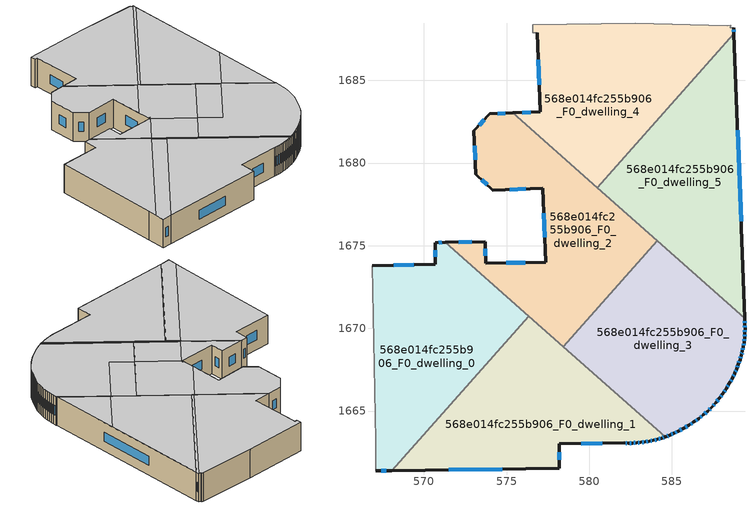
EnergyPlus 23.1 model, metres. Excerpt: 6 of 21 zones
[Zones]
568e014fc255b906_F0_dwelling_0
 floor ground (EU_floor_Construction): 576.33,1670.74 568.06,1661.4 567.1,1661.38 567.07,1663.21 566.86,1673.79 570.7,1673.87 570.68,1675.19 571.29,1675.2 z0
 wall outside (EU_wall_Construction): 571.29,1675.2 570.68,1675.19 570.7,1673.87 566.86,1673.79 / 567.1,1661.38 568.06,1661.4 z0:3
 wall to 568e014fc255b906_F0_dwelling_1 (EU_wall_Construction): 568.06,1661.4 576.33,1670.74 z0:3
 wall adiabatic (EU_wall_Construction): 566.86,1673.79 567.07,1663.21 567.1,1661.38 z0:3
 wall to 568e014fc255b906_F0_dwelling_2 (EU_wall_Construction): 576.33,1670.74 571.29,1675.2 z0:3
 window (EU_Window_Construction): 569.39,1673.84 568.17,1673.82 / 570.68,1674.74 570.69,1674.32 / 571.08,1675.2 570.88,1675.19 / 567.43,1661.39 567.73,1661.39 z1.02:1.98
 ceiling to 568e014fc255b906_F1_dwelling_1 (EU_floor_Construction): 567.09,1662.31 575.33,1671.63 571.29,1675.2 570.68,1675.19 570.7,1673.87 566.86,1673.79 567.07,1663.21 z3
 ceiling to 568e014fc255b906_F1_dwelling_4 (EU_floor_Construction): 568.06,1661.4 576.2,1670.6 575.2,1671.49 567.09,1662.31 567.1,1661.38 z3
 ceiling to 568e014fc255b906_F1_dwelling_3 (EU_floor_Construction): 576.2,1670.6 576.33,1670.74 575.33,1671.63 575.2,1671.49 z3
568e014fc255b906_F0_dwelling_1
 floor ground (EU_floor_Construction): 584.58,1663.44 584.37,1663.37 584.12,1663.29 583.87,1663.23 583.62,1663.17 583.37,1663.13 583.12,1663.1 582.87,1663.08 582.62,1663.07 582.37,1663.06 582.11,1663.07 578.18,1663.02 578.19,1661.54 568.06,1661.4 576.33,1670.74 z0
 wall outside (EU_wall_Construction): 568.06,1661.4 578.19,1661.54 578.18,1663.02 582.11,1663.07 582.37,1663.06 582.62,1663.07 582.87,1663.08 583.12,1663.1 583.37,1663.13 583.62,1663.17 583.87,1663.23 584.12,1663.29 584.37,1663.37 584.58,1663.44 z0:3
 wall to 568e014fc255b906_F0_dwelling_3 (EU_wall_Construction): 584.58,1663.44 578.44,1668.88 z0:3
 wall to 568e014fc255b906_F0_dwelling_2 (EU_wall_Construction): 578.43,1668.88 576.33,1670.74 z0:3
 window (EU_Window_Construction): 583.46,1663.15 583.54,1663.16 / 583.21,1663.11 583.29,1663.12 / 582.96,1663.09 583.04,1663.09 / 582.7,1663.07 582.79,1663.07 / 582.45,1663.06 582.53,1663.06 / 582.2,1663.07 582.28,1663.07 / 579.52,1663.04 580.77,1663.05 / 578.19,1662.04 578.18,1662.52 / 571.51,1661.45 574.74,1661.49 / 584.45,1663.39 584.51,1663.41 / 584.21,1663.32 584.29,1663.34 / 583.96,1663.25 584.04,1663.27 / 583.71,1663.19 583.79,1663.21 z1.02:1.98
 ceiling to 568e014fc255b906_F1_dwelling_4 (EU_floor_Construction): 583.87,1663.23 584.12,1663.29 584.38,1663.37 576.2,1670.6 568.06,1661.4 578.19,1661.54 578.18,1663.02 582.11,1663.07 582.37,1663.06 582.62,1663.07 582.87,1663.08 583.12,1663.1 583.37,1663.13 583.62,1663.17 z3
 ceiling to 568e014fc255b906_F1_dwelling_3 (EU_floor_Construction): 584.58,1663.44 576.33,1670.74 576.2,1670.6 584.38,1663.37 584.41,1663.38 z3
568e014fc255b906_F0_dwelling_2
 floor ground (EU_floor_Construction): 584.12,1675.3 578.44,1668.88 571.29,1675.2 573.7,1675.25 573.73,1673.93 577.36,1674 577.2,1678.47 574.17,1678.36 573.13,1679.32 573.03,1681.94 573.99,1682.97 575.38,1683.03 z0
 wall outside (EU_wall_Construction): 575.38,1683.03 573.99,1682.97 573.03,1681.94 573.13,1679.32 574.17,1678.36 577.2,1678.47 577.36,1674 573.73,1673.93 573.7,1675.25 571.29,1675.2 z0:3
 wall to 568e014fc255b906_F0_dwelling_3 (EU_wall_Construction): 578.44,1668.88 584.12,1675.3 z0:3
 wall to 568e014fc255b906_F0_dwelling_4 (EU_wall_Construction): 580.5,1678.5 575.38,1683.03 z0:3
 wall to 568e014fc255b906_F0_dwelling_5 (EU_wall_Construction): 584.12,1675.3 580.5,1678.5 z0:3
 window (EU_Window_Construction): 576.13,1673.98 574.96,1673.96 / 577.25,1676.95 577.31,1675.52 / 575.2,1678.4 576.17,1678.43 / 573.49,1678.99 573.82,1678.69 / 573.06,1681.05 573.1,1680.21 / 573.66,1682.62 573.36,1682.29 / 574.91,1683.01 574.46,1682.99 / 572.88,1675.23 572.11,1675.22 / 573.72,1674.38 573.71,1674.8 z1.02:1.98
 ceiling to 568e014fc255b906_F1_dwelling_2 (EU_floor_Construction): 580.5,1671.21 584.12,1675.3 580.31,1678.67 577.32,1675.28 577.36,1674.16 577.57,1674.16 577.39,1673.96 z3
 ceiling to 568e014fc255b906_F1_dwelling_1 (EU_floor_Construction): 575.33,1671.63 577.57,1674.16 577.36,1674.16 577.36,1674 573.73,1673.93 573.7,1675.25 571.29,1675.2 z3
 ceiling to 568e014fc255b906_F1_dwelling_0 (EU_floor_Construction): 577.32,1675.28 580.31,1678.67 575.38,1683.03 573.99,1682.97 573.03,1681.94 573.13,1679.32 574.17,1678.36 577.2,1678.47 z3
 ceiling to 568e014fc255b906_F1_dwelling_3 (EU_floor_Construction): 578.44,1668.88 580.5,1671.21 577.39,1673.96 575.33,1671.63 z3
568e014fc255b906_F0_dwelling_3
 floor ground (EU_floor_Construction): 589.4,1670.63 589.4,1670.53 589.42,1670.25 589.42,1669.98 589.41,1669.71 589.39,1669.44 589.36,1669.17 589.31,1668.9 589.26,1668.63 589.19,1668.36 589.12,1668.09 589.02,1667.82 588.92,1667.55 588.8,1667.28 588.67,1667.01 588.48,1666.67 588.29,1666.36 588.08,1666.05 587.87,1665.76 587.65,1665.49 587.41,1665.24 587.16,1664.99 586.9,1664.76 586.62,1664.55 586.33,1664.34 586.03,1664.14 585.71,1663.96 585.37,1663.78 585.12,1663.66 584.87,1663.55 584.62,1663.45 584.58,1663.44 578.44,1668.88 584.12,1675.3 z0
 wall outside (EU_wall_Construction): 584.58,1663.44 584.62,1663.45 584.87,1663.55 585.12,1663.66 585.37,1663.78 585.71,1663.96 586.03,1664.14 586.33,1664.34 586.62,1664.55 586.9,1664.76 587.16,1664.99 587.41,1665.24 587.65,1665.49 587.87,1665.76 588.08,1666.05 588.29,1666.36 588.48,1666.67 588.67,1667.01 588.8,1667.28 588.92,1667.55 589.02,1667.82 589.12,1668.09 589.19,1668.36 589.26,1668.63 589.31,1668.9 589.36,1669.17 589.39,1669.44 589.41,1669.71 589.42,1669.98 589.42,1670.25 589.4,1670.53 589.4,1670.63 z0:3
 wall to 568e014fc255b906_F0_dwelling_5 (EU_wall_Construction): 589.4,1670.63 584.12,1675.3 z0:3
 window (EU_Window_Construction): 589.4,1669.53 589.4,1669.62 / 589.37,1669.26 589.38,1669.35 / 589.33,1668.99 589.34,1669.08 / 589.28,1668.72 589.3,1668.81 / 589.22,1668.45 589.24,1668.54 / 589.14,1668.18 589.17,1668.27 / 589.05,1667.91 589.08,1668 / 588.95,1667.64 588.99,1667.73 / 588.84,1667.37 588.88,1667.46 / 588.71,1667.1 588.75,1667.19 / 588.54,1666.79 588.6,1666.9 / 588.35,1666.46 588.41,1666.57 / 588.15,1666.16 588.22,1666.25 / 587.94,1665.86 588.01,1665.95 / 587.72,1665.59 587.79,1665.67 / 587.49,1665.32 587.56,1665.41 / 587.24,1665.08 587.32,1665.15 / 586.99,1664.84 587.07,1664.92 / 586.72,1664.62 586.81,1664.69 / 586.43,1664.41 586.52,1664.48 / 586.13,1664.21 586.23,1664.27 / 585.82,1664.02 585.92,1664.08 / 585.49,1663.84 585.59,1663.89 / 585.21,1663.7 585.29,1663.74 / 584.96,1663.58 585.04,1663.62 / 584.71,1663.48 584.79,1663.51 / 589.41,1670.35 589.41,1670.43 / 589.42,1670.07 589.42,1670.16 / 589.41,1669.8 589.41,1669.89 z1.02:1.98
 ceiling to 568e014fc255b906_F1_dwelling_3 (EU_floor_Construction): 587.41,1665.24 587.65,1665.49 587.87,1665.76 588.08,1666.05 588.29,1666.36 588.48,1666.67 588.67,1667.01 588.8,1667.28 588.92,1667.55 589.02,1667.82 589.12,1668.09 589.19,1668.36 589.26,1668.63 589.31,1668.9 589.36,1669.17 589.39,1669.44 589.41,1669.71 589.42,1669.98 589.42,1670.25 589.4,1670.53 589.4,1670.63 585.82,1673.79 582.21,1669.71 580.5,1671.21 578.44,1668.88 584.58,1663.44 584.62,1663.45 584.87,1663.55 585.12,1663.66 585.37,1663.78 585.71,1663.96 586.03,1664.14 586.33,1664.34 586.62,1664.55 586.9,1664.76 587.16,1664.99 z3
 ceiling to 568e014fc255b906_F1_dwelling_2 (EU_floor_Construction): 582.21,1669.71 585.82,1673.79 584.12,1675.3 580.5,1671.21 z3
568e014fc255b906_F0_dwelling_4
 floor ground (EU_floor_Construction): 588.54,1688.32 588.54,1688.19 588.74,1688.17 588.75,1687.83 580.5,1678.5 575.38,1683.03 577.03,1683.09 576.85,1687.88 576.59,1687.88 576.58,1688.37 582.77,1688.46 588.35,1688.31 z0
 wall outside (EU_wall_Construction): 576.85,1687.88 577.03,1683.09 575.38,1683.03 / 588.75,1687.83 588.74,1688.17 z0:3
 wall to 568e014fc255b906_F0_dwelling_5 (EU_wall_Construction): 580.5,1678.5 588.75,1687.83 z0:3
 wall adiabatic (EU_wall_Construction): 588.74,1688.17 588.54,1688.19 588.54,1688.32 588.35,1688.31 582.77,1688.46 576.58,1688.37 576.59,1687.88 576.85,1687.88 z0:3
 window (EU_Window_Construction): 576.47,1683.07 575.94,1683.05 / 576.91,1686.25 576.97,1684.72 / 588.75,1687.95 588.74,1688.06 z1.02:1.98
 ceiling to 568e014fc255b906_F1_dwelling_0 (EU_floor_Construction): 580.31,1678.67 588.72,1688.17 588.54,1688.19 588.54,1688.32 588.35,1688.31 582.77,1688.46 576.58,1688.37 576.59,1687.88 576.85,1687.88 577.03,1683.09 575.38,1683.03 z3
 ceiling to 568e014fc255b906_F1_dwelling_2 (EU_floor_Construction): 580.5,1678.5 588.75,1687.83 588.74,1688.17 588.72,1688.17 580.31,1678.67 z3
568e014fc255b906_F0_dwelling_5
 floor ground (EU_floor_Construction): 588.75,1687.83 589.4,1670.63 580.5,1678.5 z0
 wall outside (EU_wall_Construction): 589.4,1670.63 588.75,1687.83 z0:3
 window (EU_Window_Construction): 589.18,1676.48 588.97,1681.98 z1.02:1.98
 ceiling to 568e014fc255b906_F1_dwelling_2 (EU_floor_Construction): 585.82,1673.79 589.14,1677.54 588.75,1687.83 580.5,1678.5 z3
 ceiling to 568e014fc255b906_F1_dwelling_3 (EU_floor_Construction): 589.4,1670.63 589.14,1677.54 585.82,1673.79 z3
[Building]
EU S2 Campaign: North Axis=0; Terrain=City; Solar Distribution=FullExterior
[Site:Location]
Vienna: Latitude=48; Longitude=16.5; Time Zone=1; Elevation=183
[SizingPeriod:WeatherFileDays]
AnnualSizingPeriod: Begin Month=1; Begin Day of Month=1; End Month=12; End Day of Month=31; Day of Week for Start Day=Monday; Use Weather File Daylight Saving Period=No; Use Weather File Rain and Snow Indicators=No
[MATERIAL]
EU_InternalMass_Material: Roughness=MediumRough; Thickness=0.1; Conductivity=1; Density=1800; Specific Heat=900; Thermal Absorptance=0.9; Solar Absorptance=0.7; Visible Absorptance=0.7
[MATERIAL:NOMASS] Roughness=MediumRough; Thermal Absorptance=0.9; Solar Absorptance=0.7; Visible Absorptance=0.7
Name | Thermal Resistance
EU_wall_NoMass | 0.942466
EU_floor_NoMass | 0.66527
[WINDOWMATERIAL:SIMPLEGLAZINGSYSTEM]
EU_Window_SimpleGlazing: UFactor=2.03367; Solar Heat Gain Coefficient=0.65; Visible Transmittance=0.65
[CONSTRUCTION]
EU_wall_Construction: EU_wall_NoMass
EU_floor_Construction: EU_floor_NoMass
EU_Window_Construction: EU_Window_SimpleGlazing
EU_InternalMass_Construction: EU_InternalMass_Material
[ZONE] Type=1; Multiplier=1; Ceiling Height=autocalculate; Floor Area=autocalculate; Part of Total Floor Area=Yes
Name | Volume
568e014fc255b906_F0_dwelling_0 | 222.141
568e014fc255b906_F0_dwelling_1 | 222.143
568e014fc255b906_F0_dwelling_2 | 222.155
568e014fc255b906_F0_dwelling_3 | 222.135
568e014fc255b906_F0_dwelling_4 | 222.145
568e014fc255b906_F0_dwelling_5 | 222.15
[INTERNALMASS] Construction=EU_InternalMass_Construction
Name | Zone or ZoneList | Surface Area
568e014fc255b906_F0_dwelling_0_EU_InternalMass | 568e014fc255b906_F0_dwelling_0 | 74.0473
568e014fc255b906_F0_dwelling_1_EU_InternalMass | 568e014fc255b906_F0_dwelling_1 | 74.0478
568e014fc255b906_F0_dwelling_2_EU_InternalMass | 568e014fc255b906_F0_dwelling_2 | 74.0517
568e014fc255b906_F0_dwelling_3_EU_InternalMass | 568e014fc255b906_F0_dwelling_3 | 74.0441
568e014fc255b906_F0_dwelling_4_EU_InternalMass | 568e014fc255b906_F0_dwelling_4 | 74.049
568e014fc255b906_F0_dwelling_5_EU_InternalMass | 568e014fc255b906_F0_dwelling_5 | 74.05
[OTHEREQUIPMENT] Fuel Type=Electricity; Design Level Calculation Method=Watts/Area; Power per Zone Floor Area=1; Fraction Latent=0; Fraction Radiant=0; Fraction Lost=0; Carbon Dioxide Generation Rate=0; EndUse Subcategory=EU_Step8_InternalGains
Name | Zone or ZoneList or Space or SpaceList | Schedule
EU_Step8_InternalGain_568e014fc255b906_F0_dwelling_0_f000 | 568e014fc255b906_F0_dwelling_0 | EU_Step8_GainSchedule_568e014fc255b906_F0_dwelling_0_f000
EU_Step8_InternalGain_568e014fc255b906_F0_dwelling_1_f000 | 568e014fc255b906_F0_dwelling_1 | EU_Step8_GainSchedule_568e014fc255b906_F0_dwelling_1_f000
EU_Step8_InternalGain_568e014fc255b906_F0_dwelling_2_f000 | 568e014fc255b906_F0_dwelling_2 | EU_Step8_GainSchedule_568e014fc255b906_F0_dwelling_2_f000
EU_Step8_InternalGain_568e014fc255b906_F0_dwelling_3_f000 | 568e014fc255b906_F0_dwelling_3 | EU_Step8_GainSchedule_568e014fc255b906_F0_dwelling_3_f000
EU_Step8_InternalGain_568e014fc255b906_F0_dwelling_4_f000 | 568e014fc255b906_F0_dwelling_4 | EU_Step8_GainSchedule_568e014fc255b906_F0_dwelling_4_f000
EU_Step8_InternalGain_568e014fc255b906_F0_dwelling_5_f000 | 568e014fc255b906_F0_dwelling_5 | EU_Step8_GainSchedule_568e014fc255b906_F0_dwelling_5_f000
[ZONEVENTILATION:DESIGNFLOWRATE] Schedule=EU_AlwaysOn; Design Flow Rate Calculation Method=AirChanges/Hour; Air Changes per Hour=0.530523; Ventilation Type=Natural; Fan Pressure Rise=0; Fan Total Efficiency=1; Constant Term Coefficient=1; Temperature Term Coefficient=0; Velocity Term Coefficient=0; Velocity Squared Term Coefficient=0; Minimum Indoor Temperature=-100; Maximum Indoor Temperature=100; Delta Temperature=-100; Minimum Outdoor Temperature=-100; Maximum Outdoor Temperature=100; Maximum Wind Speed=40
Name | Zone or ZoneList or Space or SpaceList
EU_ConstantAir_568e014fc255b906_F0_dwelling_0 | 568e014fc255b906_F0_dwelling_0
EU_ConstantAir_568e014fc255b906_F0_dwelling_1 | 568e014fc255b906_F0_dwelling_1
EU_ConstantAir_568e014fc255b906_F0_dwelling_2 | 568e014fc255b906_F0_dwelling_2
EU_ConstantAir_568e014fc255b906_F0_dwelling_3 | 568e014fc255b906_F0_dwelling_3
EU_ConstantAir_568e014fc255b906_F0_dwelling_4 | 568e014fc255b906_F0_dwelling_4
EU_ConstantAir_568e014fc255b906_F0_dwelling_5 | 568e014fc255b906_F0_dwelling_5
[HVACTEMPLATE:THERMOSTAT] Constant Heating Setpoint=20; Constant Cooling Setpoint=50
EU_HeatOnly_568e014fc255b906_F0_dwelling_0; EU_HeatOnly_568e014fc255b906_F0_dwelling_1; EU_HeatOnly_568e014fc255b906_F0_dwelling_2; EU_HeatOnly_568e014fc255b906_F0_dwelling_3; EU_HeatOnly_568e014fc255b906_F0_dwelling_4; EU_HeatOnly_568e014fc255b906_F0_dwelling_5; EU_HeatOnly_568e014fc255b906_F1_dwelling_0; EU_HeatOnly_568e014fc255b906_F1_dwelling_1; EU_HeatOnly_568e014fc255b906_F1_dwelling_2; EU_HeatOnly_568e014fc255b906_F1_dwelling_3; EU_HeatOnly_568e014fc255b906_F1_dwelling_4; EU_HeatOnly_568e014fc255b906_F2_dwelling_0; EU_HeatOnly_568e014fc255b906_F2_dwelling_1; EU_HeatOnly_568e014fc255b906_F2_dwelling_2; EU_HeatOnly_568e014fc255b906_F2_dwelling_3; EU_HeatOnly_568e014fc255b906_F2_dwelling_4; EU_HeatOnly_568e014fc255b906_F3_dwelling_0; EU_HeatOnly_568e014fc255b906_F3_dwelling_1; EU_HeatOnly_568e014fc255b906_F3_dwelling_2; EU_HeatOnly_568e014fc255b906_F3_dwelling_3; EU_HeatOnly_568e014fc255b906_F3_dwelling_4
[HVACTEMPLATE:ZONE:IDEALLOADSAIRSYSTEM] System Availability Schedule=EU_AlwaysOn; Maximum Heating Supply Air Temperature=50; Minimum Cooling Supply Air Temperature=13; Maximum Heating Supply Air Humidity Ratio=0.0156; Minimum Cooling Supply Air Humidity Ratio=0.0077; Heating Limit=NoLimit; Cooling Limit=NoLimit; Heating Availability Schedule=EU_AlwaysOn; Cooling Availability Schedule=EU_CoolingOff; Dehumidification Control Type=ConstantSensibleHeatRatio; Cooling Sensible Heat Ratio=0.7; Dehumidification Setpoint=60; Humidification Control Type=None; Humidification Setpoint=30; Outdoor Air Method=None; Outdoor Air Flow Rate per Person=0.00944; Outdoor Air Flow Rate per Zone Floor Area=0; Outdoor Air Flow Rate per Zone=0; Demand Controlled Ventilation Type=None; Outdoor Air Economizer Type=NoEconomizer; Heat Recovery Type=None; Sensible Heat Recovery Effectiveness=0.7; Latent Heat Recovery Effectiveness=0.65
Name | Template Thermostat
568e014fc255b906_F0_dwelling_0 | EU_HeatOnly_568e014fc255b906_F0_dwelling_0
568e014fc255b906_F0_dwelling_1 | EU_HeatOnly_568e014fc255b906_F0_dwelling_1
568e014fc255b906_F0_dwelling_2 | EU_HeatOnly_568e014fc255b906_F0_dwelling_2
568e014fc255b906_F0_dwelling_3 | EU_HeatOnly_568e014fc255b906_F0_dwelling_3
568e014fc255b906_F0_dwelling_4 | EU_HeatOnly_568e014fc255b906_F0_dwelling_4
568e014fc255b906_F0_dwelling_5 | EU_HeatOnly_568e014fc255b906_F0_dwelling_5
[SIZING:ZONE] Zone Cooling Design Supply Air Temperature Input Method=SupplyAirTemperature; Zone Cooling Design Supply Air Temperature=13; Zone Heating Design Supply Air Temperature Input Method=SupplyAirTemperature; Zone Heating Design Supply Air Temperature=50; Zone Cooling Design Supply Air Humidity Ratio=0.008; Zone Heating Design Supply Air Humidity Ratio=0.008; Cooling Design Air Flow Method=DesignDay; Cooling Design Air Flow Rate=0; Cooling Minimum Air Flow per Zone Floor Area=0.000762; Cooling Minimum Air Flow=0; Cooling Minimum Air Flow Fraction=0.2; Heating Design Air Flow Method=DesignDay; Heating Design Air Flow Rate=0; Heating Maximum Air Flow per Zone Floor Area=0.002032; Heating Maximum Air Flow=0.141576; Heating Maximum Air Flow Fraction=0.3; Account for Dedicated Outdoor Air System=No; Dedicated Outdoor Air System Control Strategy=NeutralSupplyAir; Dedicated Outdoor Air Low Setpoint Temperature for Design=autosize; Dedicated Outdoor Air High Setpoint Temperature for Design=autosize; Zone Load Sizing Method=Sensible Load Only No Latent Load; Zone Latent Cooling Design Supply Air Humidity Ratio Input Method=HumidityRatioDifference; Zone Cooling Design Supply Air Humidity Ratio Difference=0.005; Zone Latent Heating Design Supply Air Humidity Ratio Input Method=HumidityRatioDifference; Zone Humidification Design Supply Air Humidity Ratio Difference=0.005
568e014fc255b906_F0_dwelling_0; 568e014fc255b906_F0_dwelling_1; 568e014fc255b906_F0_dwelling_2; 568e014fc255b906_F0_dwelling_3; 568e014fc255b906_F0_dwelling_4; 568e014fc255b906_F0_dwelling_5
[SCHEDULE:CONSTANT]
Name | Hourly Value
EU_AlwaysOn | 1
EU_CoolingOff | 0
[SCHEDULE:FILE] Column Number=1; Rows to Skip at Top=0; Number of Hours of Data=8760; Column Separator=Comma; Interpolate to Timestep=No; Minutes per Item=60; Adjust Schedule for Daylight Savings=Yes
Name | File
EU_Step8_GainSchedule_568e014fc255b906_F0_dwelling_0_f000 | ../../schedules/568e014fc255b906/568e014fc255b906_F0_dwelling_0_f000_gain.csv
EU_Step8_GainSchedule_568e014fc255b906_F0_dwelling_1_f000 | ../../schedules/568e014fc255b906/568e014fc255b906_F0_dwelling_1_f000_gain.csv
EU_Step8_GainSchedule_568e014fc255b906_F0_dwelling_2_f000 | ../../schedules/568e014fc255b906/568e014fc255b906_F0_dwelling_2_f000_gain.csv
EU_Step8_GainSchedule_568e014fc255b906_F0_dwelling_3_f000 | ../../schedules/568e014fc255b906/568e014fc255b906_F0_dwelling_3_f000_gain.csv
EU_Step8_GainSchedule_568e014fc255b906_F0_dwelling_4_f000 | ../../schedules/568e014fc255b906/568e014fc255b906_F0_dwelling_4_f000_gain.csv
EU_Step8_GainSchedule_568e014fc255b906_F0_dwelling_5_f000 | ../../schedules/568e014fc255b906/568e014fc255b906_F0_dwelling_5_f000_gain.csv
